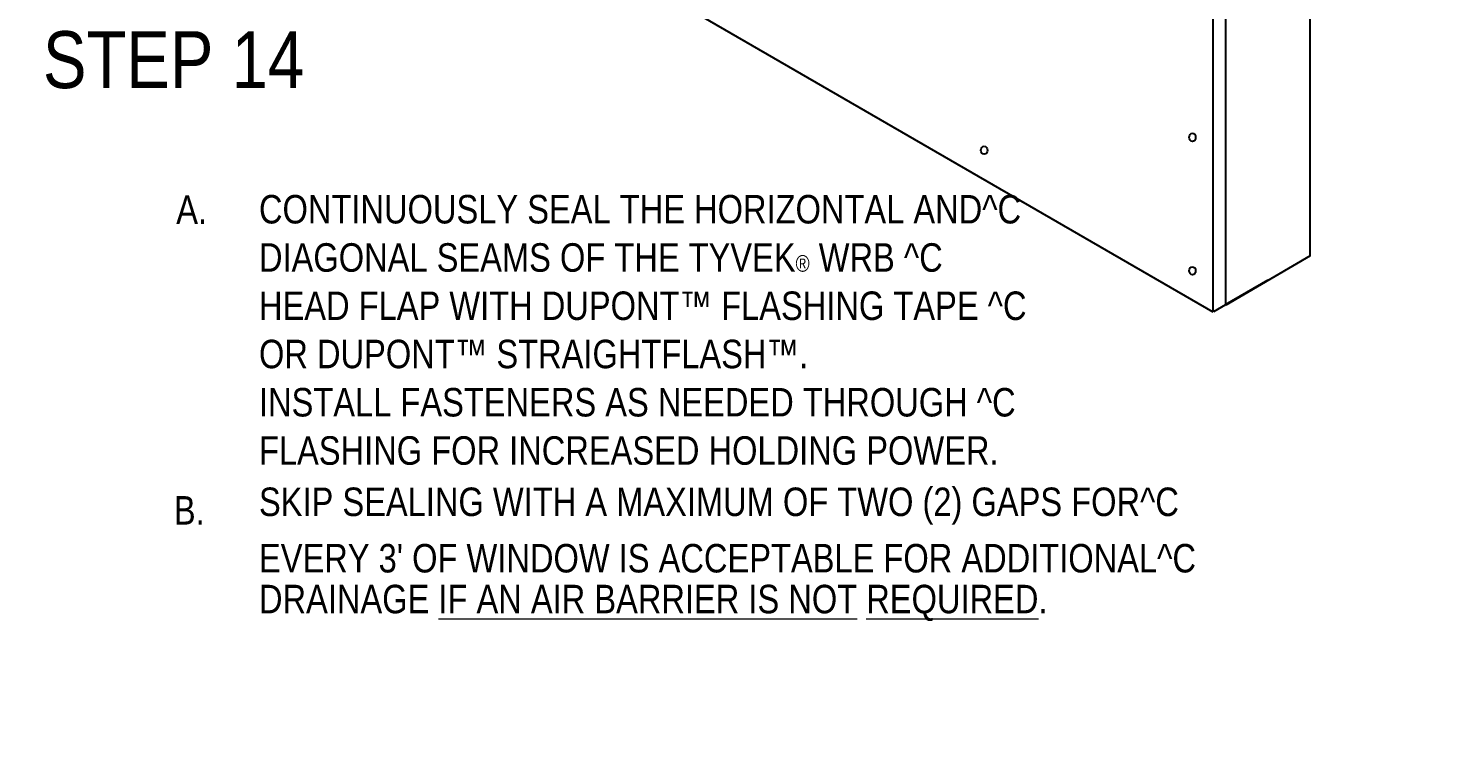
# Model space of a CAD drawing. Header units: inches. Extents: x -24 to 76, y -57 to 19.
# Drawn here: x 51.87 to 59.66, y 4.06 to 8.02 of the extents above; entities that cross this region are included whole.
import ezdxf

# ---------------------------------------------------------------- set-up
doc = ezdxf.new("R2010")
doc.units = ezdxf.units.IN
doc.header["$MEASUREMENT"] = 0
for name, color, linetype, lineweight in [('.ATI-TEXT', 7, 'Continuous', 0), ('G-ANNO-TTLB', 7, 'Continuous', 0), ('TYVEK', 7, 'Continuous', 0), ('WALL SCRATCH', 7, 'Continuous', 0)]:
    doc.layers.add(name, color=color, linetype=linetype, lineweight=lineweight)

msp = doc.modelspace()

# ---------------------------------------------------------------- hatches: boundary and pattern name
at = {"layer": 'G-ANNO-TTLB', "true_color": 0xff00ff, "transparency": 33554687}
h = msp.add_hatch(color=6, dxfattribs=at)
edge = h.paths.add_edge_path()
edge.add_spline(control_points=[(71.2893, -15.0744), (71.2893, -15.0744), (30.6016, -15.0744), (30.6016, -15.0744), (30.6016, -15.0744), (30.6016, 19.0506), (30.6016, 19.0506), (30.6016, 19.0506), (71.2893, 19.0506), (71.2893, 19.0506), (71.2893, 19.0506), (71.2893, -15.0744), (71.2893, -15.0744)], knot_values=[0, 0, 0, 0, 1, 1, 1, 2, 2, 2, 3, 3, 3, 4, 4, 4, 4], degree=3, periodic=0)
edge = h.paths.add_edge_path()
edge.add_spline(control_points=[(30.7266, 18.9256), (30.7266, 18.9256), (30.7266, -14.9494), (30.7266, -14.9494), (30.7266, -14.9494), (71.1643, -14.9494), (71.1643, -14.9494), (71.1643, -14.9494), (71.1643, 18.9256), (71.1643, 18.9256), (71.1643, 18.9256), (30.7266, 18.9256), (30.7266, 18.9256)], knot_values=[0, 0, 0, 0, 1, 1, 1, 2, 2, 2, 3, 3, 3, 4, 4, 4, 4], degree=3, periodic=0)
edge.add_line((30.7266, 18.9256), (30.7266, 18.9256))

# ---------------------------------------------------------------- linework, layer by layer
at = {"layer": 'G-ANNO-TTLB'}
for points in [[(71.2893, -15.0744), (71.2893, -15.0744), (30.6016, -15.0744), (30.6016, -15.0744), (30.6016, -15.0744), (30.6016, 19.0506), (30.6016, 19.0506), (30.6016, 19.0506), (71.2893, 19.0506), (71.2893, 19.0506), (71.2893, 19.0506), (71.2893, -15.0744), (71.2893, -15.0744)], [(30.7266, 18.9256), (30.7266, 18.9256), (30.7266, -14.9494), (30.7266, -14.9494), (30.7266, -14.9494), (71.1643, -14.9494), (71.1643, -14.9494), (71.1643, -14.9494), (71.1643, 18.9256), (71.1643, 18.9256), (71.1643, 18.9256), (30.7266, 18.9256), (30.7266, 18.9256)]]:
    msp.add_open_spline(points, degree=3, knots=[0, 0, 0, 0, 1, 1, 1, 2, 2, 2, 3, 3, 3, 4, 4, 4, 4], dxfattribs=at)
at = {"layer": 'TYVEK', "color": 33, "lineweight": 25, "true_color": 0xcc9966}
for p, q in [((58.9061, 6.7712), (58.9061, 12.6651)), ((58.9061, 6.7712), (58.4427, 6.5014)), ((58.6725, 6.6385), (58.4392, 6.5034))]:
    msp.add_line(p, q, dxfattribs=at)
at = {"layer": 'WALL SCRATCH', "color": 2, "lineweight": 25, "true_color": 0xffff00}
for p, q in [((58.4433, 6.5036), (58.4433, 12.3926)), ((58.372, 12.3575), (58.372, 6.4636)), ((54.6388, 8.6248), (58.372, 6.4636)), ((58.4414, 6.5022), (58.3746, 6.4636))]:
    msp.add_line(p, q, dxfattribs=at)
at = {"layer": 'WALL SCRATCH', "color": 252, "lineweight": 25, "true_color": 0x848484}
msp.add_lwpolyline([(58.2709, 7.9191)], dxfattribs=at)
for centre in [(58.2594, 7.422), (57.1179, 7.351), (58.2594, 6.6897)]:
    msp.add_ellipse(centre, major_axis=(0, 0.0221), ratio=0.812499, dxfattribs=at)

# ---------------------------------------------------------------- texts
at = {"layer": '.ATI-TEXT', "char_height": 0.2, "attachment_point": 7}
for s, insert in [('\\C18;\\c0;\\FArial Narrow|b0|i0|c1;\\H0.312500;\\W1.000000;STEP 14', (51.9546, 7.6877)), ('\\C18;\\c0;\\FArial Narrow|b0|i0|c1;\\H0.156250;\\W1.000000;A.', (52.6856, 6.9472)), ('\\C18;\\c0;\\FArial Narrow|b0|i0|c1;\\H0.156250;\\W1.000000;CONTINUOUSLY SEAL THE HORIZONTAL AND^C', (53.1394, 6.9472)), ('\\C18;\\c0;\\FArial Narrow|b0|i0|c1;\\H0.156250;\\W1.000000;DIAGONAL SEAMS OF THE TYVEK\\H0.091094;®\\H0.156250; WRB ^C', (53.1394, 6.6824)), ('\\C18;\\c0;\\FArial Narrow|b0|i0|c1;\\H0.156250;\\W1.000000;HEAD FLAP WITH DUPONT™ FLASHING TAPE ^C', (53.1394, 6.4175)), ('\\C18;\\c0;\\FArial Narrow|b0|i0|c1;\\H0.156250;\\W1.000000;OR DUPONT™ STRAIGHTFLASH™. ', (53.1394, 6.1527)), ('\\C18;\\c0;\\FArial Narrow|b0|i0|c1;\\H0.156250;\\W1.000000;INSTALL FASTENERS AS NEEDED THROUGH ^C', (53.1394, 5.8879)), ('\\C18;\\c0;\\FArial Narrow|b0|i0|c1;\\H0.156250;\\W1.000000;FLASHING FOR INCREASED HOLDING POWER.', (53.1394, 5.623)), ('\\C18;\\c0;\\FArial Narrow|b0|i0|c1;\\H0.156256;\\W1.000000;B.', (52.6724, 5.2967)), ('\\C18;\\c0;\\FArial Narrow|b0|i0|c1;\\H0.156250;\\W1.000000;SKIP SEALING WITH A MAXIMUM OF TWO (2) GAPS FOR^C', (53.1394, 5.2967)), ("\\C18;\\c0;\\FArial Narrow|b0|i0|c1;\\H0.156250;\\W1.000000;EVERY 3' OF WINDOW IS ACCEPTABLE FOR ADDITIONAL^C", (53.1394, 5.0319)), ('\\C18;\\c0;\\FArial Narrow|b0|i0|c1;\\H0.156250;\\W1.000000;DRAINAGE \\LIF\\l\\L \\l\\LAN\\l\\L \\l\\LAIR BARRIER IS NO\\l\\LT\\l\\L REQUIRED\\l.', (53.1394, 4.7671))]:
    msp.add_mtext(s, dxfattribs=dict(at, insert=insert))

doc.saveas('drawing.dxf')
